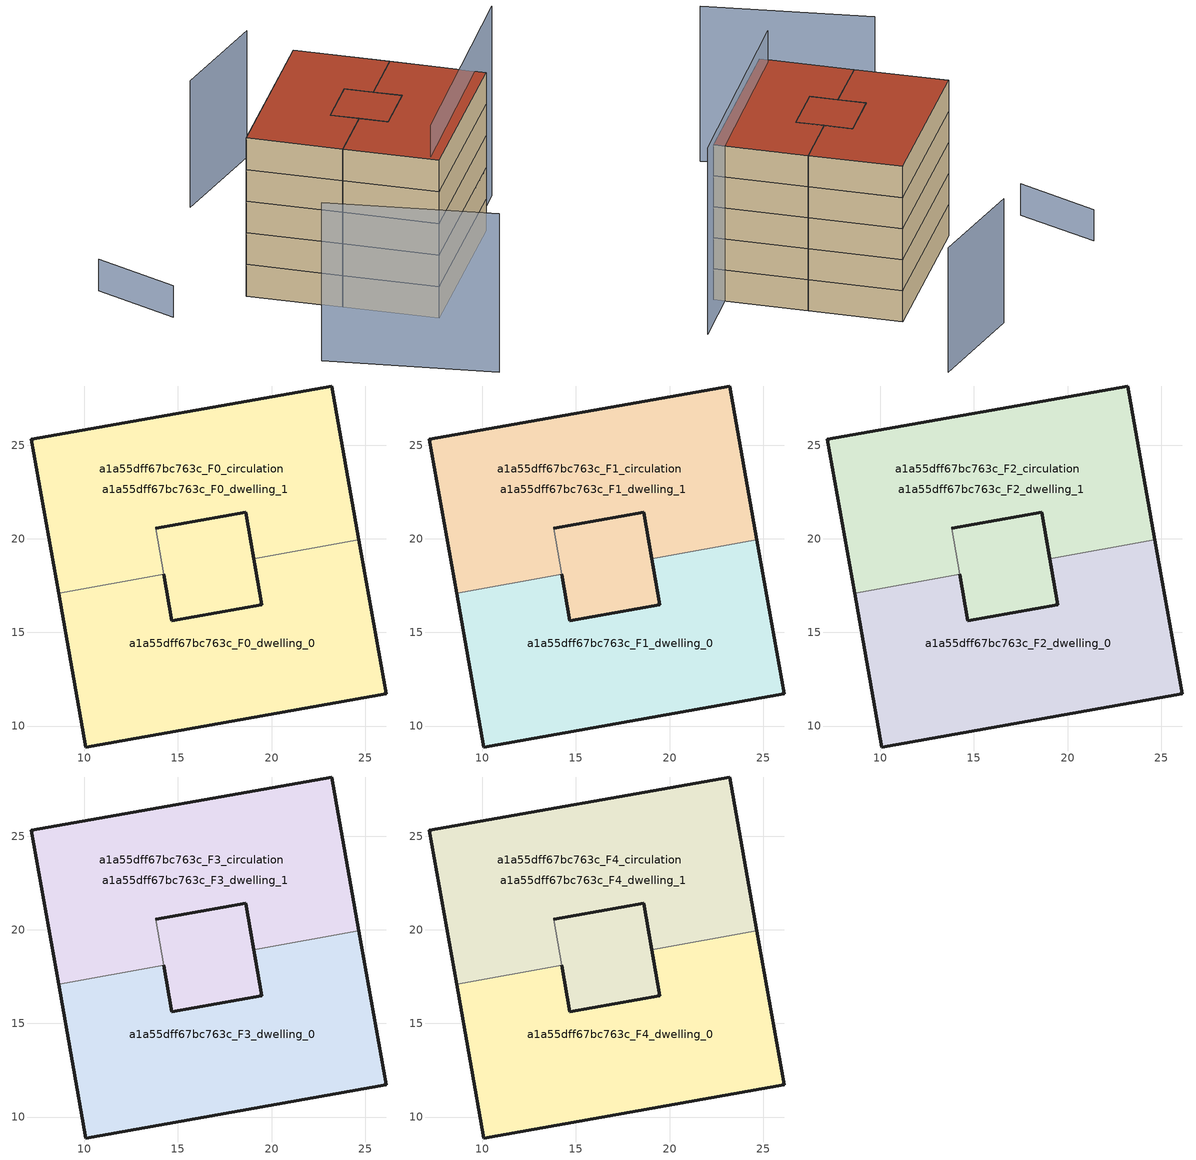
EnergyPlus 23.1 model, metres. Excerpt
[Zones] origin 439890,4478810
a1a55dff67bc763c_F0_dwelling_0
 floor ground (EU_floor_Construction): 18.61,21.42 19.05,18.95 19.49,16.48 14.68,15.63 14.24,18.1 13.8,20.57 z0; 24.66,19.94 26.12,11.72 10.08,8.88 8.63,17.1 14.24,18.1 14.68,15.63 19.49,16.48 19.05,18.95 z0
 wall outside (EU_wall_Construction): 19.05,18.95 19.49,16.48 14.68,15.63 14.24,18.1 / 8.63,17.1 10.08,8.88 26.12,11.72 24.66,19.94 z0:3
 wall to a1a55dff67bc763c_F0_dwelling_1 (EU_wall_Construction): 24.66,19.94 19.05,18.95 / 14.24,18.1 8.63,17.1 z0:3
a1a55dff67bc763c_F0_dwelling_1
 floor ground (EU_floor_Construction): 18.61,21.42 19.05,18.95 19.49,16.48 14.68,15.63 14.24,18.1 13.8,20.57 z0; 23.2,28.17 24.66,19.94 19.05,18.95 18.61,21.42 13.8,20.57 14.24,18.1 8.63,17.1 7.17,25.33 z0
 wall outside (EU_wall_Construction): 13.8,20.57 18.61,21.42 19.05,18.95 / 24.66,19.94 23.2,28.17 7.17,25.33 8.63,17.1 z0:3
 wall to a1a55dff67bc763c_F0_circulation (EU_wall_Construction): 14.24,18.1 13.8,20.57 z0:3
a1a55dff67bc763c_F0_circulation
 floor ground (EU_floor_Construction): 18.61,21.42 19.05,18.95 19.49,16.48 14.68,15.63 14.24,18.1 13.8,20.57 z0; 24.66,19.94 26.12,11.72 10.08,8.88 8.63,17.1 14.24,18.1 14.68,15.63 19.49,16.48 19.05,18.95 z0; 23.2,28.17 24.66,19.94 19.05,18.95 18.61,21.42 13.8,20.57 14.24,18.1 8.63,17.1 7.17,25.33 z0
 wall outside (EU_wall_Construction): 14.24,18.1 14.68,15.63 19.49,16.48 18.61,21.42 13.8,20.57 z0:3
a1a55dff67bc763c_F1_dwelling_0
 floor outside (EU_floor_Construction): 24.66,19.94 26.12,11.72 10.08,8.88 8.63,17.1 14.24,18.1 14.68,15.63 19.49,16.48 19.05,18.95 z3; 18.61,21.42 19.05,18.95 19.49,16.48 14.68,15.63 14.24,18.1 13.8,20.57 z3
 wall outside (EU_wall_Construction): 19.05,18.95 19.49,16.48 14.68,15.63 14.24,18.1 / 8.63,17.1 10.08,8.88 26.12,11.72 24.66,19.94 z3:6
 wall to a1a55dff67bc763c_F1_dwelling_1 (EU_wall_Construction): 24.66,19.94 19.05,18.95 / 14.24,18.1 8.63,17.1 z3:6
a1a55dff67bc763c_F1_dwelling_1
 floor to a1a55dff67bc763c_F0_dwelling_1 (EU_floor_Construction): 23.2,28.17 24.66,19.94 19.05,18.95 18.61,21.42 13.8,20.57 14.24,18.1 8.63,17.1 7.17,25.33 z3; 18.61,21.42 19.05,18.95 19.49,16.48 14.68,15.63 14.24,18.1 13.8,20.57 z3
 wall outside (EU_wall_Construction): 13.8,20.57 18.61,21.42 19.05,18.95 / 24.66,19.94 23.2,28.17 7.17,25.33 8.63,17.1 z3:6
 wall to a1a55dff67bc763c_F1_circulation (EU_wall_Construction): 14.24,18.1 13.8,20.57 z3:6
a1a55dff67bc763c_F1_circulation
 floor outside (EU_floor_Construction): 18.61,21.42 19.05,18.95 19.49,16.48 14.68,15.63 14.24,18.1 13.8,20.57 z3; 23.2,28.17 24.66,19.94 19.05,18.95 18.61,21.42 13.8,20.57 14.24,18.1 8.63,17.1 7.17,25.33 z3
 floor to a1a55dff67bc763c_F0_circulation (EU_floor_Construction): 24.66,19.94 26.12,11.72 10.08,8.88 8.63,17.1 14.24,18.1 14.68,15.63 19.49,16.48 19.05,18.95 z3
 wall outside (EU_wall_Construction): 14.24,18.1 14.68,15.63 19.49,16.48 18.61,21.42 13.8,20.57 z3:6
a1a55dff67bc763c_F2_dwelling_0
 floor outside (EU_floor_Construction): 24.66,19.94 26.12,11.72 10.08,8.88 8.63,17.1 14.24,18.1 14.68,15.63 19.49,16.48 19.05,18.95 z6; 18.61,21.42 19.05,18.95 19.49,16.48 14.68,15.63 14.24,18.1 13.8,20.57 z6
 wall outside (EU_wall_Construction): 19.05,18.95 19.49,16.48 14.68,15.63 14.24,18.1 / 8.63,17.1 10.08,8.88 26.12,11.72 24.66,19.94 z6:9
 wall to a1a55dff67bc763c_F2_dwelling_1 (EU_wall_Construction): 24.66,19.94 19.05,18.95 / 14.24,18.1 8.63,17.1 z6:9
a1a55dff67bc763c_F2_dwelling_1
 floor to a1a55dff67bc763c_F1_dwelling_1 (EU_floor_Construction): 23.2,28.17 24.66,19.94 19.05,18.95 18.61,21.42 13.8,20.57 14.24,18.1 8.63,17.1 7.17,25.33 z6; 18.61,21.42 19.05,18.95 19.49,16.48 14.68,15.63 14.24,18.1 13.8,20.57 z6
 wall outside (EU_wall_Construction): 13.8,20.57 18.61,21.42 19.05,18.95 / 24.66,19.94 23.2,28.17 7.17,25.33 8.63,17.1 z6:9
 wall to a1a55dff67bc763c_F2_circulation (EU_wall_Construction): 14.24,18.1 13.8,20.57 z6:9
a1a55dff67bc763c_F2_circulation
 floor outside (EU_floor_Construction): 18.61,21.42 19.05,18.95 19.49,16.48 14.68,15.63 14.24,18.1 13.8,20.57 z6; 23.2,28.17 24.66,19.94 19.05,18.95 18.61,21.42 13.8,20.57 14.24,18.1 8.63,17.1 7.17,25.33 z6
 floor to a1a55dff67bc763c_F1_circulation (EU_floor_Construction): 24.66,19.94 26.12,11.72 10.08,8.88 8.63,17.1 14.24,18.1 14.68,15.63 19.49,16.48 19.05,18.95 z6
 wall outside (EU_wall_Construction): 14.24,18.1 14.68,15.63 19.49,16.48 18.61,21.42 13.8,20.57 z6:9
a1a55dff67bc763c_F3_dwelling_0
 floor outside (EU_floor_Construction): 24.66,19.94 26.12,11.72 10.08,8.88 8.63,17.1 14.24,18.1 14.68,15.63 19.49,16.48 19.05,18.95 z9; 18.61,21.42 19.05,18.95 19.49,16.48 14.68,15.63 14.24,18.1 13.8,20.57 z9
 wall outside (EU_wall_Construction): 19.05,18.95 19.49,16.48 14.68,15.63 14.24,18.1 / 8.63,17.1 10.08,8.88 26.12,11.72 24.66,19.94 z9:12
 wall to a1a55dff67bc763c_F3_dwelling_1 (EU_wall_Construction): 24.66,19.94 19.05,18.95 / 14.24,18.1 8.63,17.1 z9:12
a1a55dff67bc763c_F3_dwelling_1
 floor to a1a55dff67bc763c_F2_dwelling_1 (EU_floor_Construction): 23.2,28.17 24.66,19.94 19.05,18.95 18.61,21.42 13.8,20.57 14.24,18.1 8.63,17.1 7.17,25.33 z9; 18.61,21.42 19.05,18.95 19.49,16.48 14.68,15.63 14.24,18.1 13.8,20.57 z9
 wall outside (EU_wall_Construction): 13.8,20.57 18.61,21.42 19.05,18.95 / 24.66,19.94 23.2,28.17 7.17,25.33 8.63,17.1 z9:12
 wall to a1a55dff67bc763c_F3_circulation (EU_wall_Construction): 14.24,18.1 13.8,20.57 z9:12
a1a55dff67bc763c_F3_circulation
 floor outside (EU_floor_Construction): 18.61,21.42 19.05,18.95 19.49,16.48 14.68,15.63 14.24,18.1 13.8,20.57 z9; 23.2,28.17 24.66,19.94 19.05,18.95 18.61,21.42 13.8,20.57 14.24,18.1 8.63,17.1 7.17,25.33 z9
 floor to a1a55dff67bc763c_F2_circulation (EU_floor_Construction): 24.66,19.94 26.12,11.72 10.08,8.88 8.63,17.1 14.24,18.1 14.68,15.63 19.49,16.48 19.05,18.95 z9
 wall outside (EU_wall_Construction): 14.24,18.1 14.68,15.63 19.49,16.48 18.61,21.42 13.8,20.57 z9:12
a1a55dff67bc763c_F4_dwelling_0
 floor outside (EU_floor_Construction): 24.66,19.94 26.12,11.72 10.08,8.88 8.63,17.1 14.24,18.1 14.68,15.63 19.49,16.48 19.05,18.95 z12; 18.61,21.42 19.05,18.95 19.49,16.48 14.68,15.63 14.24,18.1 13.8,20.57 z12
 wall outside (EU_wall_Construction): 19.05,18.95 19.49,16.48 14.68,15.63 14.24,18.1 / 8.63,17.1 10.08,8.88 26.12,11.72 24.66,19.94 z12:15
 wall to a1a55dff67bc763c_F4_dwelling_1 (EU_wall_Construction): 24.66,19.94 19.05,18.95 / 14.24,18.1 8.63,17.1 z12:15
 roof outside (EU_roof_Construction): 26.12,11.72 24.66,19.94 19.05,18.95 19.49,16.48 14.68,15.63 14.24,18.1 8.63,17.1 10.08,8.88 z15; 19.49,16.48 19.05,18.95 18.61,21.42 13.8,20.57 14.24,18.1 14.68,15.63 z15
a1a55dff67bc763c_F4_dwelling_1
 floor to a1a55dff67bc763c_F3_dwelling_1 (EU_floor_Construction): 23.2,28.17 24.66,19.94 19.05,18.95 18.61,21.42 13.8,20.57 14.24,18.1 8.63,17.1 7.17,25.33 z12; 18.61,21.42 19.05,18.95 19.49,16.48 14.68,15.63 14.24,18.1 13.8,20.57 z12
 wall outside (EU_wall_Construction): 13.8,20.57 18.61,21.42 19.05,18.95 / 24.66,19.94 23.2,28.17 7.17,25.33 8.63,17.1 z12:15
 wall to a1a55dff67bc763c_F4_circulation (EU_wall_Construction): 14.24,18.1 13.8,20.57 z12:15
 roof outside (EU_roof_Construction): 24.66,19.94 23.2,28.17 7.17,25.33 8.63,17.1 14.24,18.1 13.8,20.57 18.61,21.42 19.05,18.95 z15; 19.49,16.48 19.05,18.95 18.61,21.42 13.8,20.57 14.24,18.1 14.68,15.63 z15
a1a55dff67bc763c_F4_circulation
 floor outside (EU_floor_Construction): 18.61,21.42 19.05,18.95 19.49,16.48 14.68,15.63 14.24,18.1 13.8,20.57 z12; 23.2,28.17 24.66,19.94 19.05,18.95 18.61,21.42 13.8,20.57 14.24,18.1 8.63,17.1 7.17,25.33 z12
 floor to a1a55dff67bc763c_F3_circulation (EU_floor_Construction): 24.66,19.94 26.12,11.72 10.08,8.88 8.63,17.1 14.24,18.1 14.68,15.63 19.49,16.48 19.05,18.95 z12
 wall outside (EU_wall_Construction): 14.24,18.1 14.68,15.63 19.49,16.48 18.61,21.42 13.8,20.57 z12:15
 roof outside (EU_roof_Construction): 26.12,11.72 24.66,19.94 19.05,18.95 19.49,16.48 14.68,15.63 14.24,18.1 8.63,17.1 10.08,8.88 z15; 19.49,16.48 19.05,18.95 18.61,21.42 13.8,20.57 14.24,18.1 14.68,15.63 z15; 24.66,19.94 23.2,28.17 7.17,25.33 8.63,17.1 14.24,18.1 13.8,20.57 18.61,21.42 19.05,18.95 z15
shading: 10.32,9.8 32.08,13.86 z0:18; -0.95,14.78 3.3,0.34 z0:15; 2.99,37.04 1.2,29.39 z0:3; 30.07,35.47 19.88,36.15 z0:12
[Building]
EU S2 Campaign: North Axis=0; Terrain=City; Solar Distribution=FullExterior
[Site:Location]
Madrid: Latitude=40.5; Longitude=-3.5; Time Zone=1; Elevation=609
[SizingPeriod:WeatherFileDays]
AnnualSizingPeriod: Begin Month=1; Begin Day of Month=1; End Month=12; End Day of Month=31; Day of Week for Start Day=Monday; Use Weather File Daylight Saving Period=No; Use Weather File Rain and Snow Indicators=No
[MATERIAL]
EU_InternalMass_Material: Roughness=MediumRough; Thickness=0.1; Conductivity=1; Density=1800; Specific Heat=900; Thermal Absorptance=0.9; Solar Absorptance=0.7; Visible Absorptance=0.7
[MATERIAL:NOMASS] Roughness=MediumRough; Thermal Absorptance=0.9; Solar Absorptance=0.7; Visible Absorptance=0.7
Name | Thermal Resistance
EU_wall_NoMass | 1.60022
EU_roof_NoMass | 1.57597
EU_floor_NoMass | 0.470652
[CONSTRUCTION]
EU_wall_Construction: EU_wall_NoMass
EU_roof_Construction: EU_roof_NoMass
EU_floor_Construction: EU_floor_NoMass
EU_InternalMass_Construction: EU_InternalMass_Material
[ZONE] Type=1; Multiplier=1; Ceiling Height=autocalculate; Floor Area=autocalculate; Part of Total Floor Area=Yes
Name | Volume
a1a55dff67bc763c_F0_dwelling_0; a1a55dff67bc763c_F1_dwelling_0; a1a55dff67bc763c_F2_dwelling_0; a1a55dff67bc763c_F3_dwelling_0; a1a55dff67bc763c_F4_dwelling_0 | 444.677
a1a55dff67bc763c_F0_dwelling_1; a1a55dff67bc763c_F1_dwelling_1; a1a55dff67bc763c_F2_dwelling_1; a1a55dff67bc763c_F3_dwelling_1; a1a55dff67bc763c_F4_dwelling_1 | 444.676
a1a55dff67bc763c_F0_circulation; a1a55dff67bc763c_F1_circulation; a1a55dff67bc763c_F2_circulation; a1a55dff67bc763c_F3_circulation; a1a55dff67bc763c_F4_circulation | 815.921
[INTERNALMASS] Construction=EU_InternalMass_Construction; Surface Area=123.748
Name | Zone or ZoneList
a1a55dff67bc763c_F0_dwelling_0_EU_InternalMass | a1a55dff67bc763c_F0_dwelling_0
a1a55dff67bc763c_F0_dwelling_1_EU_InternalMass | a1a55dff67bc763c_F0_dwelling_1
a1a55dff67bc763c_F1_dwelling_0_EU_InternalMass | a1a55dff67bc763c_F1_dwelling_0
a1a55dff67bc763c_F1_dwelling_1_EU_InternalMass | a1a55dff67bc763c_F1_dwelling_1
a1a55dff67bc763c_F2_dwelling_0_EU_InternalMass | a1a55dff67bc763c_F2_dwelling_0
a1a55dff67bc763c_F2_dwelling_1_EU_InternalMass | a1a55dff67bc763c_F2_dwelling_1
a1a55dff67bc763c_F3_dwelling_0_EU_InternalMass | a1a55dff67bc763c_F3_dwelling_0
a1a55dff67bc763c_F3_dwelling_1_EU_InternalMass | a1a55dff67bc763c_F3_dwelling_1
a1a55dff67bc763c_F4_dwelling_0_EU_InternalMass | a1a55dff67bc763c_F4_dwelling_0
a1a55dff67bc763c_F4_dwelling_1_EU_InternalMass | a1a55dff67bc763c_F4_dwelling_1
[OTHEREQUIPMENT] Fuel Type=Electricity; Design Level Calculation Method=Watts/Area; Power per Zone Floor Area=1; Fraction Latent=0; Fraction Radiant=0; Fraction Lost=0; Carbon Dioxide Generation Rate=0; EndUse Subcategory=EU_Step8_InternalGains
Name | Zone or ZoneList or Space or SpaceList | Schedule
EU_Step8_InternalGain_a1a55dff67bc763c_F0_dwelling_0_f000 | a1a55dff67bc763c_F0_dwelling_0 | EU_Step8_GainSchedule_a1a55dff67bc763c_F0_dwelling_0_f000
EU_Step8_InternalGain_a1a55dff67bc763c_F0_dwelling_1_f000 | a1a55dff67bc763c_F0_dwelling_1 | EU_Step8_GainSchedule_a1a55dff67bc763c_F0_dwelling_1_f000
EU_Step8_InternalGain_a1a55dff67bc763c_F1_dwelling_0_f000 | a1a55dff67bc763c_F1_dwelling_0 | EU_Step8_GainSchedule_a1a55dff67bc763c_F1_dwelling_0_f000
EU_Step8_InternalGain_a1a55dff67bc763c_F1_dwelling_1_f000 | a1a55dff67bc763c_F1_dwelling_1 | EU_Step8_GainSchedule_a1a55dff67bc763c_F1_dwelling_1_f000
EU_Step8_InternalGain_a1a55dff67bc763c_F2_dwelling_0_f000 | a1a55dff67bc763c_F2_dwelling_0 | EU_Step8_GainSchedule_a1a55dff67bc763c_F2_dwelling_0_f000
EU_Step8_InternalGain_a1a55dff67bc763c_F2_dwelling_1_f000 | a1a55dff67bc763c_F2_dwelling_1 | EU_Step8_GainSchedule_a1a55dff67bc763c_F2_dwelling_1_f000
EU_Step8_InternalGain_a1a55dff67bc763c_F3_dwelling_0_f000 | a1a55dff67bc763c_F3_dwelling_0 | EU_Step8_GainSchedule_a1a55dff67bc763c_F3_dwelling_0_f000
EU_Step8_InternalGain_a1a55dff67bc763c_F3_dwelling_1_f000 | a1a55dff67bc763c_F3_dwelling_1 | EU_Step8_GainSchedule_a1a55dff67bc763c_F3_dwelling_1_f000
EU_Step8_InternalGain_a1a55dff67bc763c_F4_dwelling_0_f000 | a1a55dff67bc763c_F4_dwelling_0 | EU_Step8_GainSchedule_a1a55dff67bc763c_F4_dwelling_0_f000
EU_Step8_InternalGain_a1a55dff67bc763c_F4_dwelling_1_f000 | a1a55dff67bc763c_F4_dwelling_1 | EU_Step8_GainSchedule_a1a55dff67bc763c_F4_dwelling_1_f000
[ZONEINFILTRATION:DESIGNFLOWRATE] Schedule=EU_AlwaysOn; Design Flow Rate Calculation Method=Flow/Area; Flow Rate per Floor Area=0.0005; Constant Term Coefficient=1; Temperature Term Coefficient=0; Velocity Term Coefficient=0; Velocity Squared Term Coefficient=0
Name | Zone or ZoneList or Space or SpaceList
EU_Circulation_Infiltration_a1a55dff67bc763c_F0_circulation | a1a55dff67bc763c_F0_circulation
EU_Circulation_Infiltration_a1a55dff67bc763c_F1_circulation | a1a55dff67bc763c_F1_circulation
EU_Circulation_Infiltration_a1a55dff67bc763c_F2_circulation | a1a55dff67bc763c_F2_circulation
EU_Circulation_Infiltration_a1a55dff67bc763c_F3_circulation | a1a55dff67bc763c_F3_circulation
EU_Circulation_Infiltration_a1a55dff67bc763c_F4_circulation | a1a55dff67bc763c_F4_circulation
[ZONEVENTILATION:DESIGNFLOWRATE] Schedule=EU_AlwaysOn; Design Flow Rate Calculation Method=AirChanges/Hour; Air Changes per Hour=0.480704; Ventilation Type=Natural; Fan Pressure Rise=0; Fan Total Efficiency=1; Constant Term Coefficient=1; Temperature Term Coefficient=0; Velocity Term Coefficient=0; Velocity Squared Term Coefficient=0; Minimum Indoor Temperature=-100; Maximum Indoor Temperature=100; Delta Temperature=-100; Minimum Outdoor Temperature=-100; Maximum Outdoor Temperature=100; Maximum Wind Speed=40
Name | Zone or ZoneList or Space or SpaceList
EU_ConstantAir_a1a55dff67bc763c_F0_dwelling_0 | a1a55dff67bc763c_F0_dwelling_0
EU_ConstantAir_a1a55dff67bc763c_F0_dwelling_1 | a1a55dff67bc763c_F0_dwelling_1
EU_ConstantAir_a1a55dff67bc763c_F1_dwelling_0 | a1a55dff67bc763c_F1_dwelling_0
EU_ConstantAir_a1a55dff67bc763c_F1_dwelling_1 | a1a55dff67bc763c_F1_dwelling_1
EU_ConstantAir_a1a55dff67bc763c_F2_dwelling_0 | a1a55dff67bc763c_F2_dwelling_0
EU_ConstantAir_a1a55dff67bc763c_F2_dwelling_1 | a1a55dff67bc763c_F2_dwelling_1
EU_ConstantAir_a1a55dff67bc763c_F3_dwelling_0 | a1a55dff67bc763c_F3_dwelling_0
EU_ConstantAir_a1a55dff67bc763c_F3_dwelling_1 | a1a55dff67bc763c_F3_dwelling_1
EU_ConstantAir_a1a55dff67bc763c_F4_dwelling_0 | a1a55dff67bc763c_F4_dwelling_0
EU_ConstantAir_a1a55dff67bc763c_F4_dwelling_1 | a1a55dff67bc763c_F4_dwelling_1
[HVACTEMPLATE:THERMOSTAT] Constant Heating Setpoint=20; Constant Cooling Setpoint=50
EU_HeatOnly_a1a55dff67bc763c_F0_dwelling_0; EU_HeatOnly_a1a55dff67bc763c_F0_dwelling_1; EU_HeatOnly_a1a55dff67bc763c_F1_dwelling_0; EU_HeatOnly_a1a55dff67bc763c_F1_dwelling_1; EU_HeatOnly_a1a55dff67bc763c_F2_dwelling_0; EU_HeatOnly_a1a55dff67bc763c_F2_dwelling_1; EU_HeatOnly_a1a55dff67bc763c_F3_dwelling_0; EU_HeatOnly_a1a55dff67bc763c_F3_dwelling_1; EU_HeatOnly_a1a55dff67bc763c_F4_dwelling_0; EU_HeatOnly_a1a55dff67bc763c_F4_dwelling_1
[HVACTEMPLATE:ZONE:IDEALLOADSAIRSYSTEM] System Availability Schedule=EU_AlwaysOn; Maximum Heating Supply Air Temperature=50; Minimum Cooling Supply Air Temperature=13; Maximum Heating Supply Air Humidity Ratio=0.0156; Minimum Cooling Supply Air Humidity Ratio=0.0077; Heating Limit=NoLimit; Cooling Limit=NoLimit; Heating Availability Schedule=EU_AlwaysOn; Cooling Availability Schedule=EU_CoolingOff; Dehumidification Control Type=ConstantSensibleHeatRatio; Cooling Sensible Heat Ratio=0.7; Dehumidification Setpoint=60; Humidification Control Type=None; Humidification Setpoint=30; Outdoor Air Method=None; Outdoor Air Flow Rate per Person=0.00944; Outdoor Air Flow Rate per Zone Floor Area=0; Outdoor Air Flow Rate per Zone=0; Demand Controlled Ventilation Type=None; Outdoor Air Economizer Type=NoEconomizer; Heat Recovery Type=None; Sensible Heat Recovery Effectiveness=0.7; Latent Heat Recovery Effectiveness=0.65
Name | Template Thermostat
a1a55dff67bc763c_F0_dwelling_0 | EU_HeatOnly_a1a55dff67bc763c_F0_dwelling_0
a1a55dff67bc763c_F0_dwelling_1 | EU_HeatOnly_a1a55dff67bc763c_F0_dwelling_1
a1a55dff67bc763c_F1_dwelling_0 | EU_HeatOnly_a1a55dff67bc763c_F1_dwelling_0
a1a55dff67bc763c_F1_dwelling_1 | EU_HeatOnly_a1a55dff67bc763c_F1_dwelling_1
a1a55dff67bc763c_F2_dwelling_0 | EU_HeatOnly_a1a55dff67bc763c_F2_dwelling_0
a1a55dff67bc763c_F2_dwelling_1 | EU_HeatOnly_a1a55dff67bc763c_F2_dwelling_1
a1a55dff67bc763c_F3_dwelling_0 | EU_HeatOnly_a1a55dff67bc763c_F3_dwelling_0
a1a55dff67bc763c_F3_dwelling_1 | EU_HeatOnly_a1a55dff67bc763c_F3_dwelling_1
a1a55dff67bc763c_F4_dwelling_0 | EU_HeatOnly_a1a55dff67bc763c_F4_dwelling_0
a1a55dff67bc763c_F4_dwelling_1 | EU_HeatOnly_a1a55dff67bc763c_F4_dwelling_1
[SIZING:ZONE] Zone Cooling Design Supply Air Temperature Input Method=SupplyAirTemperature; Zone Cooling Design Supply Air Temperature=13; Zone Heating Design Supply Air Temperature Input Method=SupplyAirTemperature; Zone Heating Design Supply Air Temperature=50; Zone Cooling Design Supply Air Humidity Ratio=0.008; Zone Heating Design Supply Air Humidity Ratio=0.008; Cooling Design Air Flow Method=DesignDay; Cooling Design Air Flow Rate=0; Cooling Minimum Air Flow per Zone Floor Area=0.000762; Cooling Minimum Air Flow=0; Cooling Minimum Air Flow Fraction=0.2; Heating Design Air Flow Method=DesignDay; Heating Design Air Flow Rate=0; Heating Maximum Air Flow per Zone Floor Area=0.002032; Heating Maximum Air Flow=0.141576; Heating Maximum Air Flow Fraction=0.3; Account for Dedicated Outdoor Air System=No; Dedicated Outdoor Air System Control Strategy=NeutralSupplyAir; Dedicated Outdoor Air Low Setpoint Temperature for Design=autosize; Dedicated Outdoor Air High Setpoint Temperature for Design=autosize; Zone Load Sizing Method=Sensible Load Only No Latent Load; Zone Latent Cooling Design Supply Air Humidity Ratio Input Method=HumidityRatioDifference; Zone Cooling Design Supply Air Humidity Ratio Difference=0.005; Zone Latent Heating Design Supply Air Humidity Ratio Input Method=HumidityRatioDifference; Zone Humidification Design Supply Air Humidity Ratio Difference=0.005
a1a55dff67bc763c_F0_dwelling_0; a1a55dff67bc763c_F0_dwelling_1; a1a55dff67bc763c_F1_dwelling_0; a1a55dff67bc763c_F1_dwelling_1; a1a55dff67bc763c_F2_dwelling_0; a1a55dff67bc763c_F2_dwelling_1; a1a55dff67bc763c_F3_dwelling_0; a1a55dff67bc763c_F3_dwelling_1; a1a55dff67bc763c_F4_dwelling_0; a1a55dff67bc763c_F4_dwelling_1
[SCHEDULE:CONSTANT]
Name | Hourly Value
EU_AlwaysOn | 1
EU_CoolingOff | 0
[SCHEDULE:FILE] Column Number=1; Rows to Skip at Top=0; Number of Hours of Data=8760; Column Separator=Comma; Interpolate to Timestep=No; Minutes per Item=60; Adjust Schedule for Daylight Savings=Yes
Name | File
EU_Step8_GainSchedule_a1a55dff67bc763c_F0_dwelling_0_f000 | ../../schedules/a1a55dff67bc763c/a1a55dff67bc763c_F0_dwelling_0_f000_gain.csv
EU_Step8_GainSchedule_a1a55dff67bc763c_F0_dwelling_1_f000 | ../../schedules/a1a55dff67bc763c/a1a55dff67bc763c_F0_dwelling_1_f000_gain.csv
EU_Step8_GainSchedule_a1a55dff67bc763c_F1_dwelling_0_f000 | ../../schedules/a1a55dff67bc763c/a1a55dff67bc763c_F1_dwelling_0_f000_gain.csv
EU_Step8_GainSchedule_a1a55dff67bc763c_F1_dwelling_1_f000 | ../../schedules/a1a55dff67bc763c/a1a55dff67bc763c_F1_dwelling_1_f000_gain.csv
EU_Step8_GainSchedule_a1a55dff67bc763c_F2_dwelling_0_f000 | ../../schedules/a1a55dff67bc763c/a1a55dff67bc763c_F2_dwelling_0_f000_gain.csv
EU_Step8_GainSchedule_a1a55dff67bc763c_F2_dwelling_1_f000 | ../../schedules/a1a55dff67bc763c/a1a55dff67bc763c_F2_dwelling_1_f000_gain.csv
EU_Step8_GainSchedule_a1a55dff67bc763c_F3_dwelling_0_f000 | ../../schedules/a1a55dff67bc763c/a1a55dff67bc763c_F3_dwelling_0_f000_gain.csv
EU_Step8_GainSchedule_a1a55dff67bc763c_F3_dwelling_1_f000 | ../../schedules/a1a55dff67bc763c/a1a55dff67bc763c_F3_dwelling_1_f000_gain.csv
EU_Step8_GainSchedule_a1a55dff67bc763c_F4_dwelling_0_f000 | ../../schedules/a1a55dff67bc763c/a1a55dff67bc763c_F4_dwelling_0_f000_gain.csv
EU_Step8_GainSchedule_a1a55dff67bc763c_F4_dwelling_1_f000 | ../../schedules/a1a55dff67bc763c/a1a55dff67bc763c_F4_dwelling_1_f000_gain.csv
